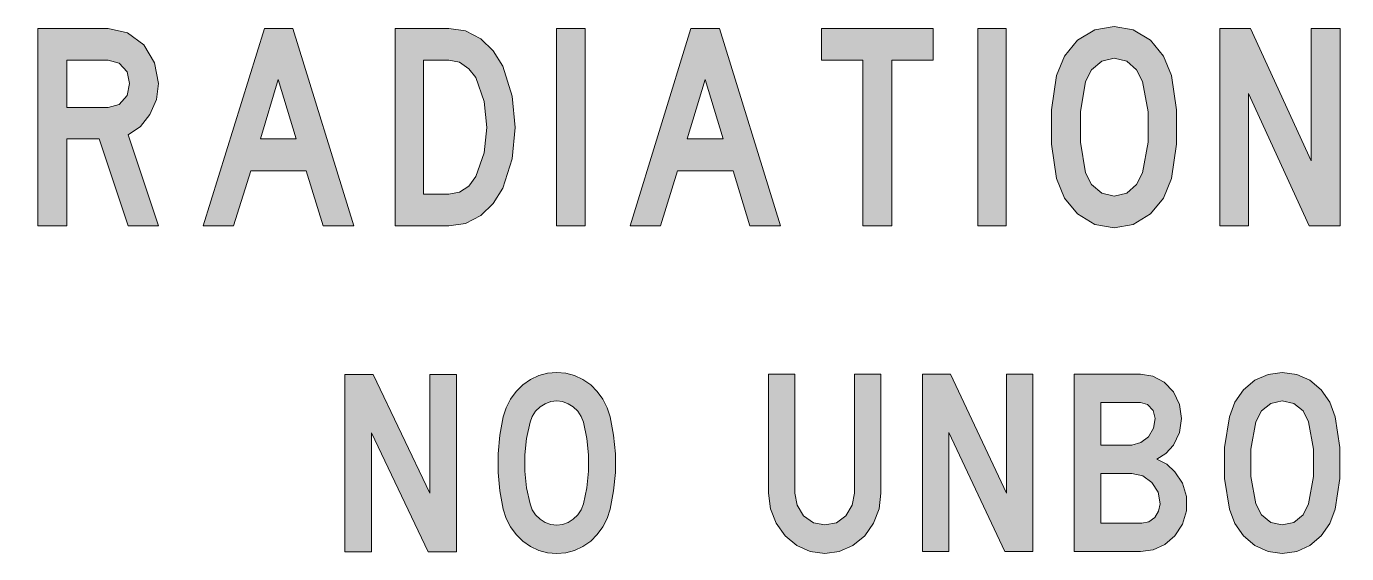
# Model space of a CAD drawing. Extents: x 120 to 266, y 149 to 262.
# Drawn here: x 149.1 to 204.8, y 186.9 to 209.2 of the extents above; entities that cross this region are included whole.
import ezdxf

# ---------------------------------------------------------------- set-up
doc = ezdxf.new("R2010")
doc.units = 0
doc.layers.get('0').update_dxf_attribs({"linetype": 'CONTINUOUS'})
doc.layers.add('L25', color=1, linetype='CONTINUOUS')

msp = doc.modelspace()

# ---------------------------------------------------------------- hatches: boundary and pattern name
at = {"layer": 'L25'}
h = msp.add_hatch(color=256, dxfattribs=at)
h.paths.add_polyline_path([(160.4836566406831, 204.4038743807421), (158.9710713685222, 204.4038743807421), (159.7273640046027, 206.9038417055636)], flags=16)
h.paths.add_polyline_path([(156.5551365588208, 200.72745184424), (159.1391363987623, 209.0676789699049), (160.336599739223, 209.0676789699049), (162.9205995791646, 200.72745184424), (161.6180955948038, 200.72745184424), (160.9038192162834, 203.0593541388213), (158.571916921702, 203.0593541388213), (157.8366324144015, 200.72745184424)])
h.paths.add_polyline_path([(137.9209263309498, 209.0676789699049), (142.8158203366927, 209.0676789699049), (142.8158203366927, 207.7231587279841), (139.2024221865306, 207.7231587279841), (139.2024221865306, 205.7273864938829), (141.5343244811119, 205.7273864938829), (141.5343244811119, 204.4038743807421), (139.2024221865306, 204.4038743807421), (139.2024221865306, 200.72745184424), (137.9209263309498, 200.72745184424)])
h.paths.add_polyline_path([(189.2647930693001, 209.0676789699049), (190.4622564097609, 209.0676789699049), (190.4622564097609, 200.72745184424), (189.2647930693001, 200.72745184424)])
h.paths.add_polyline_path([(182.6682406323762, 209.0676789699049), (182.6682406323762, 207.7231587279841), (184.4119153211173, 207.7231587279841), (184.4119153211173, 200.72745184424), (185.630386790358, 200.72745184424), (185.630386790358, 207.7231587279841), (187.374061479099, 207.7231587279841), (187.374061479099, 209.0676789699049)])
h.paths.add_polyline_path([(178.5086311339338, 204.4038743807421), (176.9960458617729, 204.4038743807421), (177.7523384978533, 206.9038417055636)], flags=16)
h.paths.add_polyline_path([(174.5801110520715, 200.72745184424), (177.143102763233, 209.0676789699049), (178.3615742324737, 209.0676789699049), (180.9245659436352, 200.72745184424), (179.6430700880545, 200.72745184424), (178.928793709534, 203.0593541388213), (176.5758832861727, 203.0593541388213), (175.8616069076522, 200.72745184424)])
h.paths.add_polyline_path([(171.4709079926296, 209.0676789699049), (172.6893794618703, 209.0676789699049), (172.6893794618703, 200.72745184424), (171.4709079926296, 200.72745184424)])
h.paths.add_polyline_path([(199.4747436563862, 209.0676789699049), (200.777247640747, 209.0676789699049), (203.3402393519085, 203.4795167144216), (203.3402393519085, 209.0676789699049), (204.5587108211492, 209.0676789699049), (204.5587108211492, 200.72745184424), (203.2562068367884, 200.72745184424), (200.6932151256269, 206.3156140997233), (200.6932151256269, 200.72745184424), (199.4747436563862, 200.72745184424)])
h.paths.add_polyline_path([(133.6562761886073, 205.7273864938829), (131.8075608559662, 205.7273864938829), (131.8075608559662, 207.7231587279841), (133.6562761886073, 207.7231587279841), (134.1394631505476, 207.597109955304), (134.4966013398077, 207.2399717660438), (134.6226501124878, 206.7357766753235), (134.4966013398077, 206.2315815846032), (134.1394631505476, 205.853435266563)], flags=16)
h.paths.add_polyline_path([(134.5386175973678, 204.5719394109822), (135.9041459680686, 200.72745184424), (134.5386175973678, 200.72745184424), (133.257121741787, 204.4038743807421), (131.8075608559662, 204.4038743807421), (131.8075608559662, 200.72745184424), (130.5260650003854, 200.72745184424), (130.5260650003854, 209.0676789699049), (133.6562761886073, 209.0676789699049), (134.5176094685878, 208.8786058108848), (135.2528939758882, 208.3744107201645), (135.7360809378285, 207.618118084084), (135.9041459680686, 206.7357766753235), (135.7360809378285, 205.832427137783), (135.2528939758882, 205.0761345017025)])
h.paths.add_polyline_path([(166.9331521761469, 200.72745184424), (164.6642742679056, 200.72745184424), (164.6642742679056, 209.0676789699049), (166.9331521761469, 209.0676789699049), (167.6264204258873, 208.9626383260048), (168.2776724180677, 208.6265082655246), (168.802875637568, 208.1223131748043), (169.2020300843883, 207.4710611826239), (169.6011845312085, 206.2105734558232), (169.7272333038886, 204.8870613426824), (169.6011845312085, 203.5635492295416), (169.2020300843883, 202.3240696315209), (168.802875637568, 201.6728176393405), (168.2776724180677, 201.1686225486202), (167.6264204258873, 200.83249248814)])
h.paths.add_polyline_path([(152.5425839618384, 205.7273864938829), (150.7989092730974, 205.7273864938829), (150.7989092730974, 207.7231587279841), (152.5425839618384, 207.7231587279841), (153.0047627949987, 207.597109955304), (153.3408928554789, 207.2399717660438), (153.445933499379, 206.7357766753235), (153.3408928554789, 206.2315815846032), (153.0047627949987, 205.853435266563)], flags=16)
h.paths.add_polyline_path([(153.3829091130389, 204.5719394109822), (154.6644049686197, 200.72745184424), (153.3829091130389, 200.72745184424), (152.1644376437982, 204.4038743807421), (150.7989092730974, 204.4038743807421), (150.7989092730974, 200.72745184424), (149.5804378038567, 200.72745184424), (149.5804378038567, 209.0676789699049), (152.5425839618384, 209.0676789699049), (153.3619009842589, 208.8786058108848), (154.0551692339993, 208.3744107201645), (154.4963399383796, 207.618118084084), (154.6644049686197, 206.7357766753235), (154.5803724534996, 206.0635165543631), (154.3072667793595, 205.4332726909628), (153.9081123325392, 204.9290776002424)])
h.paths.add_polyline_path([(195.0210203550236, 207.8071912431041), (194.4958171355233, 207.6811424704241), (194.054646431143, 207.3240042811639), (193.8025488857828, 206.8198091904436), (193.5924675979827, 205.5383133348628), (193.5924675979827, 204.256817479282), (193.8025488857828, 202.9753216237013), (194.054646431143, 202.471126532981), (194.4958171355233, 202.1139883437208), (195.0210203550236, 201.9879395710407), (195.5462235745239, 202.1139883437208), (195.9663861501241, 202.471126532981), (196.2184836954843, 202.9753216237013), (196.4495731120644, 204.256817479282), (196.4495731120644, 205.5383133348628), (196.2184836954843, 206.8198091904436), (195.9663861501241, 207.3240042811639), (195.5462235745239, 207.6811424704241)], flags=16)
h.paths.add_polyline_path([(195.0210203550236, 209.1517114850249), (194.2017033326031, 209.0046545835648), (193.4664188253026, 208.5634838791846), (192.9202074770223, 207.8912237582242), (192.5840774165421, 207.0719067358037), (192.373996128742, 205.6223458499828), (192.373996128742, 204.172784964162), (192.5840774165421, 202.7232240783411), (192.9202074770223, 201.9039070559207), (193.4664188253026, 201.2316469349603), (194.2017033326031, 200.79047623058), (195.0210203550236, 200.6434193291199), (195.819329248664, 200.79047623058), (196.5546137559645, 201.2316469349603), (197.1008251042448, 201.9039070559207), (197.436955164725, 202.7232240783411), (197.6470364525251, 204.172784964162), (197.6470364525251, 205.6223458499828), (197.436955164725, 207.0719067358037), (197.1008251042448, 207.8912237582242), (196.5546137559645, 208.5634838791846), (195.819329248664, 209.0046545835648)])
h.paths.add_polyline_path([(166.9331521761469, 202.0719720861607), (165.8617376083663, 202.0719720861607), (165.8617376083663, 207.7231587279841), (166.9331521761469, 207.7231587279841), (167.3743228805272, 207.6391262128641), (167.7734773273475, 207.3660205387239), (168.0675911302676, 206.9878742206837), (168.4247293195278, 205.9794840392431), (168.5297699634279, 204.8870613426824), (168.4247293195278, 203.8156467749018), (168.0675911302676, 202.8072565934612), (167.7734773273475, 202.4081021466409), (167.3743228805272, 202.1560046012808)], flags=16)
h = msp.add_hatch(color=256, dxfattribs=at)
h.paths.add_polyline_path([(162.5309656712944, 194.4597466594809), (163.7302323617241, 194.4597466594809), (166.1238507151639, 189.441503663871), (166.1238507151639, 194.4597466594809), (167.2543070217166, 194.4597466594809), (167.2543070217166, 186.9643298442948), (166.0550403312868, 186.9643298442948), (163.6565069504272, 191.9874878673244), (163.6565069504272, 186.9643298442948), (162.5309656712944, 186.9643298442948)])
h.paths.add_polyline_path([(169.225233017054, 188.7632298799394), (169.3481087025489, 188.3749427137757), (169.5299647170813, 188.0161457121307), (169.7658860332314, 187.6917539024243), (170.0460425961597, 187.411597339496), (170.3704344058661, 187.1855060781855), (170.7243163800912, 187.0233101733323), (171.0978584639956, 186.9250096249364), (171.4812306027395, 186.8906044329978), (171.8646027414835, 186.9250096249364), (172.2381448253878, 187.0233101733323), (172.5920267996131, 187.1855060781855), (172.9164186093195, 187.411597339496), (173.1965751722477, 187.6917539024243), (173.4324964883978, 188.0161457121307), (173.6143525029302, 188.3749427137757), (173.7372281884251, 188.7632298799394), (173.8846790110189, 189.5348891848471), (173.9584044223158, 190.3212935720142), (173.9584044223158, 191.1076979591813), (173.8846790110189, 191.8891873189285), (173.7372281884251, 192.6608466238362), (173.6143525029302, 193.04913379), (173.4324964883978, 193.4128458190647), (173.1965751722477, 193.7372376287711), (172.9164186093195, 194.0173941916994), (172.5920267996131, 194.2385704255902), (172.2381448253878, 194.4056813578632), (171.8646027414835, 194.503981906259), (171.4812306027395, 194.5383870981976), (171.0978584639956, 194.503981906259), (170.7243163800912, 194.4056813578632), (170.3704344058661, 194.2385704255902), (170.0460425961597, 194.0173941916994), (169.7658860332314, 193.7372376287711), (169.5299647170813, 193.4128458190647), (169.3481087025489, 193.04913379), (169.225233017054, 192.6608466238362), (169.0777821944602, 191.8891873189285), (169.0040567831633, 191.1076979591813), (169.0040567831633, 190.3212935720142), (169.0777821944602, 189.5348891848471)])
h.paths.add_polyline_path([(171.4812306027395, 193.3391204077678), (171.2305642043301, 193.309630243249), (170.9946428881799, 193.2211597496928), (170.778381681709, 193.0835389819385), (170.5916106397568, 192.9016829674061), (170.4490748445828, 192.6854217609352), (170.3556893236067, 192.4396703899455), (170.2082385010129, 191.7564815785941), (170.1345130897159, 191.0634627124031), (170.1345130897159, 190.3655288187923), (170.2082385010129, 189.6725099526014), (170.3556893236067, 188.98932114125), (170.4490748445828, 188.7435697702603), (170.5916106397568, 188.5223935363695), (170.778381681709, 188.3405375218371), (170.9946428881799, 188.2029167540829), (171.2305642043301, 188.1193612879464), (171.4812306027395, 188.0898711234276), (171.7318970011491, 188.1193612879464), (171.9678183172992, 188.2029167540829), (172.1840795237701, 188.3405375218371), (172.3708505657223, 188.5223935363695), (172.5133863608963, 188.7435697702603), (172.6067718818724, 188.98932114125), (172.7542227044663, 189.6725099526014), (172.8279481157631, 190.3655288187923), (172.8279481157631, 191.0634627124031), (172.7542227044663, 191.7564815785941), (172.6067718818724, 192.4396703899455), (172.5133863608963, 192.6854217609352), (172.3708505657223, 192.9016829674061), (172.1840795237701, 193.0835389819385), (171.9678183172992, 193.2211597496928), (171.7318970011491, 193.309630243249)], flags=16)
h = msp.add_hatch(color=256, dxfattribs=at)
h.paths.add_polyline_path([(212.71053591766, 194.4664783969316), (216.7562986317725, 194.4664783969316), (216.7562986317725, 193.2686392852004), (213.822815092839, 193.2686392852004), (213.822815092839, 191.4718806176036), (215.8518078739347, 191.4718806176036), (215.8518078739347, 190.2740415058724), (213.822815092839, 190.2740415058724), (213.822815092839, 188.1717116363034), (216.9640870491137, 188.1717116363034), (216.9640870491137, 186.9738725245722), (212.71053591766, 186.9738725245722)])
h.paths.add_polyline_path([(206.3668777647162, 194.4664783969316), (207.5524940283685, 194.4664783969316), (208.603658963153, 192.1441372619426), (209.6426010498587, 194.4664783969316), (210.8282173135109, 194.4664783969316), (209.1536871267031, 190.872961061738), (210.9748914904576, 186.9738725245722), (209.7892752268053, 186.9738725245722), (208.603658963153, 189.6017848615335), (207.4180426995007, 186.9738725245722), (206.2324264358484, 186.9738725245722), (208.0414079515241, 190.872961061738)])
h.paths.add_polyline_path([(186.9203264712025, 194.4664783969316), (188.1059427348548, 194.4664783969316), (190.4771752621594, 189.4428878365079), (190.4771752621594, 194.4664783969316), (191.5894544373384, 194.4664783969316), (191.5894544373384, 186.9738725245722), (190.403838173686, 186.9738725245722), (188.0326056463814, 191.9974630849959), (188.0326056463814, 186.9738725245722), (186.9203264712025, 186.9738725245722)])
h.paths.add_polyline_path([(180.429994141312, 189.4428878365079), (180.429994141312, 194.4664783969316), (181.5422733164909, 194.4664783969316), (181.5422733164909, 189.4428878365079), (181.640056101122, 188.9295282171945), (181.9089587588576, 188.4895056863545), (182.3245355935399, 188.1961573324612), (182.8012266686166, 188.09837454783), (183.2901405917722, 188.1961573324612), (183.6934945783755, 188.4895056863545), (183.9623972361111, 188.9295282171945), (184.0601800207422, 189.4428878365079), (184.0601800207422, 194.4664783969316), (185.1724591959212, 194.4664783969316), (185.1724591959212, 189.4428878365079), (185.0991221074479, 188.7828540402479), (184.8546651458701, 188.1717116363034), (184.4879797035034, 187.6339063208322), (183.9868429322689, 187.2305523342289), (183.4123690725611, 186.9860953726511), (182.8012266686166, 186.9005354360988), (182.1900842646721, 186.9860953726511), (181.6156104049643, 187.2305523342289), (181.1266964818087, 187.6339063208322), (180.7477881913631, 188.1717116363034), (180.5155540778642, 188.7828540402479)])
h.paths.add_polyline_path([(202.1133266332625, 193.3419763736738), (201.6366355581858, 193.2319707409638), (201.2332815715824, 192.9141766909126), (201.0010474580835, 192.4497084639148), (200.7932590407424, 191.3007607444992), (200.7932590407424, 190.1395901770046), (201.0010474580835, 188.990642457589), (201.2332815715824, 188.5261742305912), (201.6366355581858, 188.20838018054), (202.1133266332625, 188.09837454783), (202.6022405564181, 188.20838018054), (202.9933716949426, 188.5261742305912), (203.2256058084415, 188.990642457589), (203.4333942257826, 190.1395901770046), (203.4333942257826, 191.3007607444992), (203.2256058084415, 192.4497084639148), (202.9933716949426, 192.9141766909126), (202.6022405564181, 193.2319707409638)], flags=16)
h.paths.add_polyline_path([(202.1133266332625, 194.539815485405), (201.5144070773969, 194.4542555488528), (200.952156065768, 194.2097985872749), (200.4754649906913, 193.8064446006716), (200.1087795483246, 193.2808621332793), (199.8887682829046, 192.6697197293348), (199.6809798655634, 191.3740978329725), (199.6809798655634, 190.0662530885313), (199.8887682829046, 188.770631192169), (200.1087795483246, 188.1594887882245), (200.4754649906913, 187.6339063208322), (200.952156065768, 187.2305523342289), (201.5144070773969, 186.9860953726511), (202.1133266332625, 186.9005354360988), (202.724469037207, 186.9860953726511), (203.2744972007571, 187.2305523342289), (203.7634111239126, 187.6339063208322), (204.1178737182004, 188.1594887882245), (204.3501078316993, 188.770631192169), (204.5456734009616, 190.0662530885313), (204.5456734009616, 191.3740978329725), (204.3501078316993, 192.6697197293348), (204.1178737182004, 193.2808621332793), (203.7634111239126, 193.8064446006716), (203.2744972007571, 194.2097985872749), (202.724469037207, 194.4542555488528)])
h.paths.add_polyline_path([(196.1852453150009, 188.1717116363034), (194.4496008877986, 188.1717116363034), (194.4496008877986, 190.2740415058724), (195.7696684803187, 190.2740415058724), (196.2219138592376, 190.1762587212413), (196.6130449977621, 189.8951332154268), (196.8697248074188, 189.4795563807446), (196.955284743971, 188.990642457589), (196.8941705035766, 188.6850712556167), (196.735273478551, 188.4161685978812), (196.4785936688943, 188.2328258766978)], flags=16)
h.paths.add_polyline_path([(195.7696684803187, 191.4718806176036), (194.4496008877986, 191.4718806176036), (194.4496008877986, 193.2686392852004), (196.1241310746065, 193.2686392852004), (196.4297022765787, 193.1830793486482), (196.6619363900776, 192.9386223870704), (196.7474963266299, 192.5963826408615), (196.6741592381565, 192.1808058061793), (196.4663708208154, 191.8263432118914), (196.1485767707643, 191.5818862503136)], flags=16)
h.paths.add_polyline_path([(193.3250988645407, 194.4664783969316), (193.3250988645407, 186.9738725245722), (196.1241310746065, 186.9738725245722), (196.6619363900776, 187.0472096130455), (197.1630731613121, 187.2794437265444), (197.5786499959944, 187.6461291689111), (197.8964440460455, 188.1350430920667), (198.06756391915, 188.6972941036956), (198.06756391915, 189.2962136595612), (197.8964440460455, 189.8584646711902), (197.5786499959944, 190.3473785943458), (197.2364102497855, 190.6651726443969), (196.8208334151032, 190.872961061738), (197.1997417055488, 191.1174180233158), (197.5175357555999, 191.4718806176036), (197.7742155652566, 191.9974630849959), (197.8597755018089, 192.5963826408615), (197.7742155652566, 193.1830793486482), (197.5175357555999, 193.7208846641194), (197.1264046170755, 194.1242386507227), (196.6497135419988, 194.3809184603794), (196.1241310746065, 194.4664783969316)])
h.paths.add_polyline_path([(220.8020613458851, 188.1717116363034), (219.8242334995739, 188.1717116363034), (219.8242334995739, 193.2686392852004), (220.8020613458851, 193.2686392852004), (221.2176381805673, 193.1830793486482), (221.584323622934, 192.9508452351493), (221.8410034325907, 192.5963826408615), (222.1710203307207, 191.6918918830236), (222.2810259634307, 190.7262868847913), (222.1710203307207, 189.7484590384801), (221.8410034325907, 188.8439682806423), (221.584323622934, 188.4895056863545), (221.2176381805673, 188.2572715728556)], flags=16)
h.paths.add_polyline_path([(220.8020613458851, 186.9738725245722), (218.7119543243949, 186.9738725245722), (218.7119543243949, 194.4664783969316), (220.8020613458851, 194.4664783969316), (221.4498722940662, 194.3686956123005), (222.0365690018529, 194.0875701064861), (222.5377057730874, 193.6353247275671), (222.8921683673752, 193.0486280197804), (223.2099624174264, 192.1441372619426), (223.3688594424519, 191.2029779598681), (223.3688594424519, 190.2373729616357), (223.2099624174264, 189.2962136595612), (222.8921683673752, 188.3917229017234), (222.5377057730874, 187.8172490420156), (222.0365690018529, 187.3527808150178), (221.4498722940662, 187.0716553092033)])

# ---------------------------------------------------------------- linework, layer by layer
at = {"color": 3, "lineweight": 0}
for points in [[(153.3829091130389, 204.5719394109822), (154.6644049686197, 200.72745184424), (153.3829091130389, 200.72745184424), (152.1644376437982, 204.4038743807421), (150.7989092730974, 204.4038743807421), (150.7989092730974, 200.72745184424), (149.5804378038567, 200.72745184424), (149.5804378038567, 209.0676789699049)], [(149.5804378038567, 209.0676789699049), (152.5425839618384, 209.0676789699049)], [(154.6644049686197, 206.7357766753235), (154.4963399383796, 207.618118084084), (154.0551692339993, 208.3744107201645), (153.3619009842589, 208.8786058108848), (152.5425839618384, 209.0676789699049)], [(156.5551365588208, 200.72745184424), (159.1391363987623, 209.0676789699049), (160.336599739223, 209.0676789699049), (162.9205995791646, 200.72745184424), (161.6180955948038, 200.72745184424), (160.9038192162834, 203.0593541388213), (158.571916921702, 203.0593541388213), (157.8366324144015, 200.72745184424), (156.5551365588208, 200.72745184424), (156.5551365588208, 200.72745184424)], [(166.9331521761469, 200.72745184424), (164.6642742679056, 200.72745184424), (164.6642742679056, 209.0676789699049)], [(164.6642742679056, 209.0676789699049), (166.9331521761469, 209.0676789699049)], [(169.2020300843883, 207.4710611826239), (168.802875637568, 208.1223131748043), (168.2776724180677, 208.6265082655246), (167.6264204258873, 208.9626383260048), (166.9331521761469, 209.0676789699049)], [(171.4709079926296, 209.0676789699049), (172.6893794618703, 209.0676789699049), (172.6893794618703, 200.72745184424), (171.4709079926296, 200.72745184424), (171.4709079926296, 209.0676789699049), (171.4709079926296, 209.0676789699049)], [(174.5801110520715, 200.72745184424), (177.143102763233, 209.0676789699049), (178.3615742324737, 209.0676789699049), (180.9245659436352, 200.72745184424), (179.6430700880545, 200.72745184424), (178.928793709534, 203.0593541388213), (176.5758832861727, 203.0593541388213), (175.8616069076522, 200.72745184424), (174.5801110520715, 200.72745184424), (174.5801110520715, 200.72745184424)], [(182.6682406323762, 209.0676789699049), (182.6682406323762, 207.7231587279841), (184.4119153211173, 207.7231587279841), (184.4119153211173, 200.72745184424), (185.630386790358, 200.72745184424), (185.630386790358, 207.7231587279841), (187.374061479099, 207.7231587279841), (187.374061479099, 209.0676789699049), (182.6682406323762, 209.0676789699049), (182.6682406323762, 209.0676789699049)], [(189.2647930693001, 209.0676789699049), (190.4622564097609, 209.0676789699049), (190.4622564097609, 200.72745184424), (189.2647930693001, 200.72745184424), (189.2647930693001, 209.0676789699049), (189.2647930693001, 209.0676789699049)], [(195.0210203550236, 209.1517114850249), (194.2017033326031, 209.0046545835648), (193.4664188253026, 208.5634838791846), (192.9202074770223, 207.8912237582242), (192.5840774165421, 207.0719067358037)], [(197.436955164725, 207.0719067358037), (197.1008251042448, 207.8912237582242), (196.5546137559645, 208.5634838791846), (195.819329248664, 209.0046545835648), (195.0210203550236, 209.1517114850249)], [(199.4747436563862, 209.0676789699049), (200.777247640747, 209.0676789699049), (203.3402393519085, 203.4795167144216), (203.3402393519085, 209.0676789699049), (204.5587108211492, 209.0676789699049), (204.5587108211492, 200.72745184424), (203.2562068367884, 200.72745184424), (200.6932151256269, 206.3156140997233), (200.6932151256269, 200.72745184424), (199.4747436563862, 200.72745184424), (199.4747436563862, 209.0676789699049), (199.4747436563862, 209.0676789699049)], [(152.5425839618384, 205.7273864938829), (150.7989092730974, 205.7273864938829), (150.7989092730974, 207.7231587279841)], [(150.7989092730974, 207.7231587279841), (152.5425839618384, 207.7231587279841)], [(153.445933499379, 206.7357766753235), (153.3408928554789, 207.2399717660438), (153.0047627949987, 207.597109955304), (152.5425839618384, 207.7231587279841)], [(166.9331521761469, 202.0719720861607), (165.8617376083663, 202.0719720861607), (165.8617376083663, 207.7231587279841)], [(165.8617376083663, 207.7231587279841), (166.9331521761469, 207.7231587279841)], [(168.0675911302676, 206.9878742206837), (167.7734773273475, 207.3660205387239), (167.3743228805272, 207.6391262128641), (166.9331521761469, 207.7231587279841)], [(169.2020300843883, 202.3240696315209), (169.6011845312085, 203.5635492295416), (169.7272333038886, 204.8870613426824), (169.6011845312085, 206.2105734558232), (169.2020300843883, 207.4710611826239)], [(195.0210203550236, 207.8071912431041), (194.4958171355233, 207.6811424704241), (194.054646431143, 207.3240042811639), (193.8025488857828, 206.8198091904436)], [(196.2184836954843, 206.8198091904436), (195.9663861501241, 207.3240042811639), (195.5462235745239, 207.6811424704241), (195.0210203550236, 207.8071912431041)], [(160.4836566406831, 204.4038743807421), (158.9710713685222, 204.4038743807421), (159.7273640046027, 206.9038417055636), (160.4836566406831, 204.4038743807421), (160.4836566406831, 204.4038743807421)], [(168.0675911302676, 202.8072565934612), (168.4247293195278, 203.8156467749018), (168.5297699634279, 204.8870613426824), (168.4247293195278, 205.9794840392431), (168.0675911302676, 206.9878742206837)], [(178.5086311339338, 204.4038743807421), (176.9960458617729, 204.4038743807421), (177.7523384978533, 206.9038417055636), (178.5086311339338, 204.4038743807421), (178.5086311339338, 204.4038743807421)], [(192.5840774165421, 207.0719067358037), (192.373996128742, 205.6223458499828), (192.373996128742, 204.172784964162), (192.5840774165421, 202.7232240783411)], [(193.8025488857828, 206.8198091904436), (193.5924675979827, 205.5383133348628), (193.5924675979827, 204.256817479282), (193.8025488857828, 202.9753216237013)], [(196.2184836954843, 202.9753216237013), (196.4495731120644, 204.256817479282), (196.4495731120644, 205.5383133348628), (196.2184836954843, 206.8198091904436)], [(197.436955164725, 202.7232240783411), (197.6470364525251, 204.172784964162), (197.6470364525251, 205.6223458499828), (197.436955164725, 207.0719067358037)], [(152.5425839618384, 205.7273864938829), (153.0047627949987, 205.853435266563), (153.3408928554789, 206.2315815846032), (153.445933499379, 206.7357766753235)], [(153.3829091130389, 204.5719394109822), (153.9081123325392, 204.9290776002424), (154.3072667793595, 205.4332726909628), (154.5803724534996, 206.0635165543631), (154.6644049686197, 206.7357766753235)], [(193.8025488857828, 202.9753216237013), (194.054646431143, 202.471126532981), (194.4958171355233, 202.1139883437208), (195.0210203550236, 201.9879395710407)], [(195.0210203550236, 201.9879395710407), (195.5462235745239, 202.1139883437208), (195.9663861501241, 202.471126532981), (196.2184836954843, 202.9753216237013)], [(166.9331521761469, 202.0719720861607), (167.3743228805272, 202.1560046012808), (167.7734773273475, 202.4081021466409), (168.0675911302676, 202.8072565934612)], [(192.5840774165421, 202.7232240783411), (192.9202074770223, 201.9039070559207), (193.4664188253026, 201.2316469349603), (194.2017033326031, 200.79047623058), (195.0210203550236, 200.6434193291199)], [(195.0210203550236, 200.6434193291199), (195.819329248664, 200.79047623058), (196.5546137559645, 201.2316469349603), (197.1008251042448, 201.9039070559207), (197.436955164725, 202.7232240783411)], [(166.9331521761469, 200.72745184424), (167.6264204258873, 200.83249248814), (168.2776724180677, 201.1686225486202), (168.802875637568, 201.6728176393405), (169.2020300843883, 202.3240696315209)], [(171.4812306027395, 194.5383870981976), (171.0978584639956, 194.503981906259), (170.7243163800912, 194.4056813578632), (170.3704344058661, 194.2385704255902), (170.0460425961597, 194.0173941916994), (169.7658860332314, 193.7372376287711), (169.5299647170813, 193.4128458190647), (169.3481087025489, 193.04913379), (169.225233017054, 192.6608466238362)], [(173.7372281884251, 192.6608466238362), (173.6143525029302, 193.04913379), (173.4324964883978, 193.4128458190647), (173.1965751722477, 193.7372376287711), (172.9164186093195, 194.0173941916994), (172.5920267996131, 194.2385704255902), (172.2381448253878, 194.4056813578632), (171.8646027414835, 194.503981906259), (171.4812306027395, 194.5383870981976)], [(202.1133266332625, 194.539815485405), (201.5144070773969, 194.4542555488528), (200.952156065768, 194.2097985872749), (200.4754649906913, 193.8064446006716), (200.1087795483246, 193.2808621332793), (199.8887682829046, 192.6697197293348)], [(204.3501078316993, 192.6697197293348), (204.1178737182004, 193.2808621332793), (203.7634111239126, 193.8064446006716), (203.2744972007571, 194.2097985872749), (202.724469037207, 194.4542555488528), (202.1133266332625, 194.539815485405)], [(162.5309656712944, 194.4597466594809), (163.7302323617241, 194.4597466594809), (166.1238507151639, 189.441503663871), (166.1238507151639, 194.4597466594809), (167.2543070217166, 194.4597466594809), (167.2543070217166, 186.9643298442948), (166.0550403312868, 186.9643298442948), (163.6565069504272, 191.9874878673244), (163.6565069504272, 186.9643298442948), (162.5309656712944, 186.9643298442948), (162.5309656712944, 194.4597466594809), (162.5309656712944, 194.4597466594809)], [(180.429994141312, 189.4428878365079), (180.429994141312, 194.4664783969316)], [(180.429994141312, 194.4664783969316), (181.5422733164909, 194.4664783969316), (181.5422733164909, 189.4428878365079), (181.640056101122, 188.9295282171945), (181.9089587588576, 188.4895056863545), (182.3245355935399, 188.1961573324612), (182.8012266686166, 188.09837454783), (183.2901405917722, 188.1961573324612), (183.6934945783755, 188.4895056863545), (183.9623972361111, 188.9295282171945), (184.0601800207422, 189.4428878365079), (184.0601800207422, 194.4664783969316), (185.1724591959212, 194.4664783969316), (185.1724591959212, 189.4428878365079)], [(186.9203264712025, 194.4664783969316), (188.1059427348548, 194.4664783969316), (190.4771752621594, 189.4428878365079), (190.4771752621594, 194.4664783969316), (191.5894544373384, 194.4664783969316), (191.5894544373384, 186.9738725245722), (190.403838173686, 186.9738725245722), (188.0326056463814, 191.9974630849959), (188.0326056463814, 186.9738725245722), (186.9203264712025, 186.9738725245722), (186.9203264712025, 194.4664783969316), (186.9203264712025, 194.4664783969316)], [(193.3250988645407, 194.4664783969316), (193.3250988645407, 186.9738725245722), (196.1241310746065, 186.9738725245722), (196.6619363900776, 187.0472096130455), (197.1630731613121, 187.2794437265444), (197.5786499959944, 187.6461291689111), (197.8964440460455, 188.1350430920667), (198.06756391915, 188.6972941036956), (198.06756391915, 189.2962136595612), (197.8964440460455, 189.8584646711902), (197.5786499959944, 190.3473785943458), (197.2364102497855, 190.6651726443969), (196.8208334151032, 190.872961061738)], [(193.3250988645407, 194.4664783969316), (196.1241310746065, 194.4664783969316)], [(197.5175357555999, 193.7208846641194), (197.1264046170755, 194.1242386507227), (196.6497135419988, 194.3809184603794), (196.1241310746065, 194.4664783969316)], [(197.5175357555999, 191.4718806176036), (197.7742155652566, 191.9974630849959), (197.8597755018089, 192.5963826408615), (197.7742155652566, 193.1830793486482), (197.5175357555999, 193.7208846641194)], [(171.4812306027395, 193.3391204077678), (171.2305642043301, 193.309630243249), (170.9946428881799, 193.2211597496928), (170.778381681709, 193.0835389819385), (170.5916106397568, 192.9016829674061), (170.4490748445828, 192.6854217609352), (170.3556893236067, 192.4396703899455)], [(172.6067718818724, 192.4396703899455), (172.5133863608963, 192.6854217609352), (172.3708505657223, 192.9016829674061), (172.1840795237701, 193.0835389819385), (171.9678183172992, 193.2211597496928), (171.7318970011491, 193.309630243249), (171.4812306027395, 193.3391204077678)], [(195.7696684803187, 191.4718806176036), (194.4496008877986, 191.4718806176036), (194.4496008877986, 193.2686392852004)], [(194.4496008877986, 193.2686392852004), (196.1241310746065, 193.2686392852004)], [(196.7474963266299, 192.5963826408615), (196.6619363900776, 192.9386223870704), (196.4297022765787, 193.1830793486482), (196.1241310746065, 193.2686392852004)], [(202.1133266332625, 193.3419763736738), (201.6366355581858, 193.2319707409638), (201.2332815715824, 192.9141766909126), (201.0010474580835, 192.4497084639148)], [(203.2256058084415, 192.4497084639148), (202.9933716949426, 192.9141766909126), (202.6022405564181, 193.2319707409638), (202.1133266332625, 193.3419763736738)], [(169.225233017054, 192.6608466238362), (169.0777821944602, 191.8891873189285), (169.0040567831633, 191.1076979591813), (169.0040567831633, 190.3212935720142), (169.0777821944602, 189.5348891848471), (169.225233017054, 188.7632298799394)], [(170.3556893236067, 192.4396703899455), (170.2082385010129, 191.7564815785941), (170.1345130897159, 191.0634627124031), (170.1345130897159, 190.3655288187923), (170.2082385010129, 189.6725099526014), (170.3556893236067, 188.98932114125)], [(172.6067718818724, 188.98932114125), (172.7542227044663, 189.6725099526014), (172.8279481157631, 190.3655288187923), (172.8279481157631, 191.0634627124031), (172.7542227044663, 191.7564815785941), (172.6067718818724, 192.4396703899455)], [(173.7372281884251, 188.7632298799394), (173.8846790110189, 189.5348891848471), (173.9584044223158, 190.3212935720142), (173.9584044223158, 191.1076979591813), (173.8846790110189, 191.8891873189285), (173.7372281884251, 192.6608466238362)], [(195.7696684803187, 191.4718806176036), (196.1485767707643, 191.5818862503136), (196.4663708208154, 191.8263432118914), (196.6741592381565, 192.1808058061793), (196.7474963266299, 192.5963826408615)], [(199.8887682829046, 192.6697197293348), (199.6809798655634, 191.3740978329725), (199.6809798655634, 190.0662530885313), (199.8887682829046, 188.770631192169)], [(201.0010474580835, 192.4497084639148), (200.7932590407424, 191.3007607444992), (200.7932590407424, 190.1395901770046), (201.0010474580835, 188.990642457589)], [(203.2256058084415, 188.990642457589), (203.4333942257826, 190.1395901770046), (203.4333942257826, 191.3007607444992), (203.2256058084415, 192.4497084639148)], [(204.3501078316993, 188.770631192169), (204.5456734009616, 190.0662530885313), (204.5456734009616, 191.3740978329725), (204.3501078316993, 192.6697197293348)], [(196.8208334151032, 190.872961061738), (197.1997417055488, 191.1174180233158), (197.5175357555999, 191.4718806176036)], [(196.1852453150009, 188.1717116363034), (194.4496008877986, 188.1717116363034), (194.4496008877986, 190.2740415058724)], [(194.4496008877986, 190.2740415058724), (195.7696684803187, 190.2740415058724)], [(196.955284743971, 188.990642457589), (196.8697248074188, 189.4795563807446), (196.6130449977621, 189.8951332154268), (196.2219138592376, 190.1762587212413), (195.7696684803187, 190.2740415058724)], [(170.3556893236067, 188.98932114125), (170.4490748445828, 188.7435697702603), (170.5916106397568, 188.5223935363695), (170.778381681709, 188.3405375218371), (170.9946428881799, 188.2029167540829), (171.2305642043301, 188.1193612879464), (171.4812306027395, 188.0898711234276)], [(171.4812306027395, 188.0898711234276), (171.7318970011491, 188.1193612879464), (171.9678183172992, 188.2029167540829), (172.1840795237701, 188.3405375218371), (172.3708505657223, 188.5223935363695), (172.5133863608963, 188.7435697702603), (172.6067718818724, 188.98932114125)], [(180.429994141312, 189.4428878365079), (180.5155540778642, 188.7828540402479), (180.7477881913631, 188.1717116363034), (181.1266964818087, 187.6339063208322), (181.6156104049643, 187.2305523342289), (182.1900842646721, 186.9860953726511), (182.8012266686166, 186.9005354360988)], [(182.8012266686166, 186.9005354360988), (183.4123690725611, 186.9860953726511), (183.9868429322689, 187.2305523342289), (184.4879797035034, 187.6339063208322), (184.8546651458701, 188.1717116363034), (185.0991221074479, 188.7828540402479), (185.1724591959212, 189.4428878365079)], [(196.1852453150009, 188.1717116363034), (196.4785936688943, 188.2328258766978), (196.735273478551, 188.4161685978812), (196.8941705035766, 188.6850712556167), (196.955284743971, 188.990642457589)], [(201.0010474580835, 188.990642457589), (201.2332815715824, 188.5261742305912), (201.6366355581858, 188.20838018054), (202.1133266332625, 188.09837454783)], [(202.1133266332625, 188.09837454783), (202.6022405564181, 188.20838018054), (202.9933716949426, 188.5261742305912), (203.2256058084415, 188.990642457589)], [(169.225233017054, 188.7632298799394), (169.3481087025489, 188.3749427137757), (169.5299647170813, 188.0161457121307), (169.7658860332314, 187.6917539024243), (170.0460425961597, 187.411597339496), (170.3704344058661, 187.1855060781855), (170.7243163800912, 187.0233101733323), (171.0978584639956, 186.9250096249364), (171.4812306027395, 186.8906044329978)], [(171.4812306027395, 186.8906044329978), (171.8646027414835, 186.9250096249364), (172.2381448253878, 187.0233101733323), (172.5920267996131, 187.1855060781855), (172.9164186093195, 187.411597339496), (173.1965751722477, 187.6917539024243), (173.4324964883978, 188.0161457121307), (173.6143525029302, 188.3749427137757), (173.7372281884251, 188.7632298799394)], [(199.8887682829046, 188.770631192169), (200.1087795483246, 188.1594887882245), (200.4754649906913, 187.6339063208322), (200.952156065768, 187.2305523342289), (201.5144070773969, 186.9860953726511), (202.1133266332625, 186.9005354360988)], [(202.1133266332625, 186.9005354360988), (202.724469037207, 186.9860953726511), (203.2744972007571, 187.2305523342289), (203.7634111239126, 187.6339063208322), (204.1178737182004, 188.1594887882245), (204.3501078316993, 188.770631192169)]]:
    msp.add_lwpolyline(points, dxfattribs=at)

doc.saveas('drawing.dxf')
